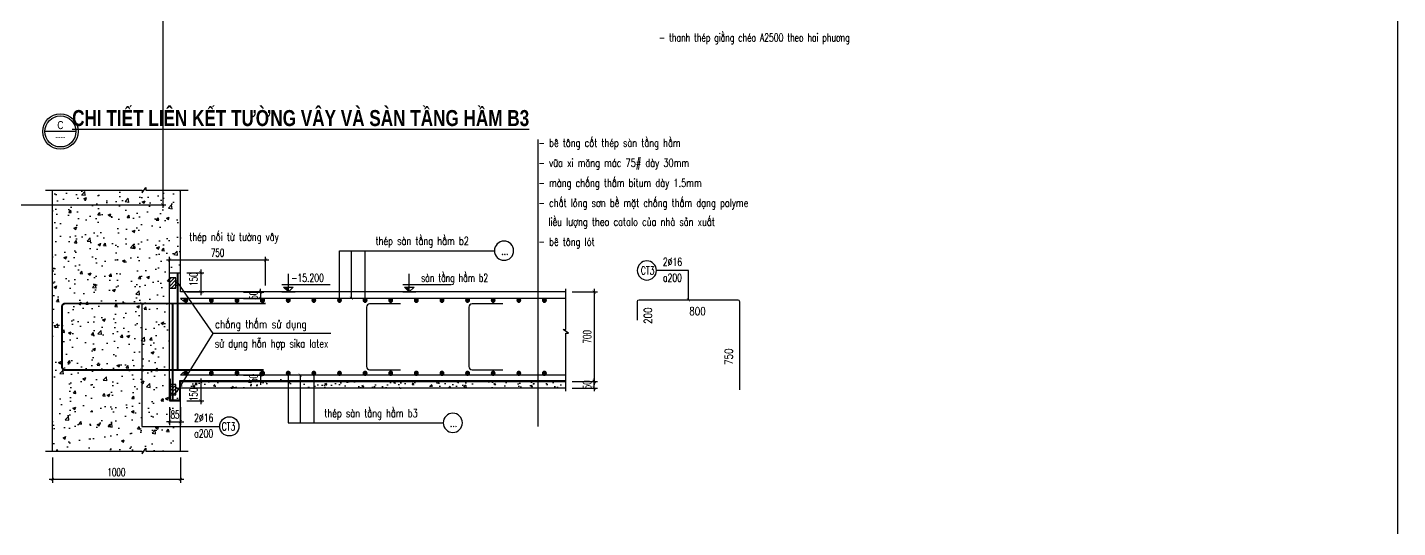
# Model space of a CAD drawing. Header units: millimetres. Extents: x -143570 to 58447, y -1448440 to -1202244.
# Drawn here: x -89255 to -46466, y -1252561 to -1236938 of the extents above; entities that cross this region are included whole.
import ezdxf
from ezdxf.enums import TextEntityAlignment as Align

# ---------------------------------------------------------------- set-up
doc = ezdxf.new("R2010")
doc.units = ezdxf.units.MM
doc.header["$LTSCALE"] = 30
doc.header["$PDMODE"] = 3
doc.layers.get('0').update_dxf_attribs({"lineweight": 9})
doc.layers.get('Defpoints').update_dxf_attribs({"lineweight": 9})
for name, color, linetype in [('ccu11-Chidan', 9, 'Continuous'), ('ccu11-Cotthep', 9, 'Continuous'), ('ccu11-Dim', 8, 'Continuous'), ('ccu11-Hatch', 8, 'Continuous'), ('ccu11-Manh', 8, 'Continuous'), ('ccu11-Text', 31, 'Continuous'), ('ccu11-Thay', 7, 'Continuous'), ('ccu11-Thep', 4, 'Continuous'), ('ccu11-Water Proofing', 6, 'Continuous')]:
    doc.layers.add(name, color=color, linetype=linetype)
doc.styles.add('ccu11-dim', font='vnsimli.shx', dxfattribs={"width": 0.65, "bigfont": 'bigfont.shx'})
doc.styles.add('ccu11-VnAvantH', font='')
doc.styles.add('ccu11-VnAvH-B', font='')
doc.styles.add('ccu11-vnsimli', font='vnsimli.shx', dxfattribs={"width": 0.8, "bigfont": 'vns.shx'})
doc.styles.add('ccu11-vnsimple', font='vnsimple.shx', dxfattribs={"bigfont": 'bigfont.shx'})
doc.styles.add('ccu11_simli', font='vnsimli.shx', dxfattribs={"width": 0.8})
doc.styles.add('VNTIMEH', font='vnsimli.shx', dxfattribs={"width": 0.8, "bigfont": 'bigfont.shx'})
doc.styles.get('ccu11-VnAvantH').set_extended_font_data('.VnAvantH')
doc.styles.get('ccu11-VnAvH-B').set_extended_font_data('.VnAvantH', bold=True)
doc.dimstyles.new('ccu11-100', dxfattribs={"dimscale": 100, "dimtxt": 2.5, "dimasz": 1, "dimexe": 1, "dimexo": 2, "dimgap": 1, "dimtad": 1, "dimdec": 0, "dimdsep": 46, "dimtxsty": 'ccu11-dim', "dimblk": 'ARCHTICK', "dimcen": -1, "dimdle": 1, "dimclrd": 256, "dimclre": 256, "dimclrt": 3, "dimadec": 0, "dimazin": 2, "dimtfac": 0.1, "dimtdec": 0, "dimtmove": 0, "dimatfit": 1, "dimldrblk": 'ARCHTICK', "dimfxl": 1, "dimtvp": 0.833333, "dimtolj": 1, "dimtzin": 12, "dimarcsym": 0})
doc.dimstyles.new('ccu11-100(d16a100)', dxfattribs={"dimscale": 100, "dimtxt": 2.5, "dimasz": 1, "dimexe": 1, "dimexo": 2, "dimgap": 0.8, "dimtad": 1, "dimdec": 1, "dimdsep": 46, "dimtxsty": 'ccu11-dim', "dimblk": 'ARCHTICK', "dimcen": -1, "dimdle": 1, "dimclrd": 256, "dimclre": 256, "dimclrt": 3, "dimadec": 0, "dimazin": 2, "dimtfac": 0.1, "dimtdec": 1, "dimtmove": 0, "dimatfit": 1, "dimldrblk": 'ARCHTICK', "dimfxl": 1, "dimtvp": 0.833333, "dimtolj": 1, "dimtzin": 12, "dimarcsym": 0})
doc.dimstyles.new('ccu11-100x4', dxfattribs={"dimscale": 100, "dimtxt": 2.5, "dimasz": 1, "dimexe": 1, "dimexo": 2, "dimgap": 1, "dimtad": 1, "dimdec": 0, "dimlfac": 0.25, "dimdsep": 46, "dimtxsty": 'ccu11-dim', "dimblk": 'ARCHTICK', "dimcen": -1, "dimdle": 1, "dimclrd": 256, "dimclre": 256, "dimclrt": 3, "dimadec": 0, "dimazin": 2, "dimtfac": 0.1, "dimtdec": 0, "dimtmove": 0, "dimatfit": 1, "dimldrblk": 'ARCHTICK', "dimfxl": 1, "dimtvp": 0.833333, "dimtolj": 1, "dimtzin": 12, "dimarcsym": 0})

# ---------------------------------------------------------------- blocks, each defined once
blk = doc.blocks.new('SHD')
at = {"layer": 'ccu11-Cotthep'}
blk.add_circle((300, 0), 300, dxfattribs=at)
at = {"layer": 'ccu11-Cotthep', "color": 31, "style": 'ccu11_simli', "width": 0.8}
blk.add_attdef('DK', text='', height=250, dxfattribs=at).set_placement((-101, 65), align=Align.BOTTOM_RIGHT)
blk.add_attdef('KH', text='', height=250, dxfattribs=at).set_placement((300, 0), align=Align.MIDDLE)
blk.add_attdef('KC', text='', height=250, dxfattribs=at).set_placement((-101, -142), align=Align.TOP_RIGHT)
blk = doc.blocks.new('ccu11_block_thep')
at = {"layer": 'ccu11-Thep', "color": 3}
for p, q in [((-0.4, 0), (0.4, 0)), ((-0.28, 0.28), (0.28, -0.28)), ((0.28, 0.28), (-0.28, -0.28)), ((0, 0.4), (0, -0.4))]:
    blk.add_line(p, q, dxfattribs=at)
at = {"layer": 'ccu11-Thep', "color": 1, "const_width": 0.0667}
blk.add_lwpolyline([(-0.4, 0, 1), (0.4, 0, 1), (-0.4, 0, 1)], format="xyb", dxfattribs=at)
at = {"layer": 'ccu11-Thep', "color": 1}
blk.add_circle((0, 0), 0.4, dxfattribs=at)
blk = doc.blocks.new('_ARCHTICK')
at = {"color": 0, "linetype": 'ByBlock', "const_width": 0.15}
blk.add_lwpolyline([(-0.5, -0.5), (0.5, 0.5)], dxfattribs=at)
blk = doc.blocks.new('*D824')
at = {"layer": 'ccu11-Dim', "lineweight": -2, "transparency": 16777216}
for p, q in [((-84815, -1248801), (-84815, -1249357)), ((-84475, -1248801), (-84475, -1249357)), ((-84815, -1249257), (-84915, -1249257)), ((-84815, -1249257), (-84475, -1249257)), ((-84475, -1249257), (-84375, -1249257))]:
    blk.add_line(p, q, dxfattribs=at)
at = {"layer": 'Defpoints', "color": 0, "transparency": 16777216}
for p in [(-84815, -1248601), (-84475, -1248601), (-84475, -1249257)]:
    blk.add_point(p, dxfattribs=at)
at = {"layer": 'ccu11-Dim', "lineweight": -2, "transparency": 16777216, "xscale": 100, "yscale": 100, "zscale": 100}
blk.add_blockref('_ARCHTICK', (-84815, -1249257), dxfattribs=at)
at = {"layer": 'ccu11-Dim', "lineweight": -2, "transparency": 16777216, "xscale": 100, "yscale": 100, "zscale": 100, "rotation": 180}
blk.add_blockref('_ARCHTICK', (-84475, -1249257), dxfattribs=at)
at = {"layer": 'ccu11-Dim', "color": 3, "transparency": 16777216, "insert": (-84645, -1249032), "char_height": 250, "attachment_point": 5, "style": 'ccu11-dim'}
blk.add_mtext('\\A1;85', dxfattribs=at)
blk = doc.blocks.new('*D825')
at = {"layer": 'ccu11-Dim', "lineweight": -2, "transparency": 16777216}
for p, q in [((-72242, -1248001), (-71453, -1248001)), ((-71553, -1248001), (-71553, -1247901)), ((-71553, -1248201), (-71553, -1248001)), ((-72242, -1248201), (-71453, -1248201)), ((-71553, -1248201), (-71553, -1248301))]:
    blk.add_line(p, q, dxfattribs=at)
at = {"layer": 'Defpoints', "color": 0, "transparency": 16777216}
for p in [(-72442, -1248001), (-71553, -1248001), (-72442, -1248201)]:
    blk.add_point(p, dxfattribs=at)
at = {"layer": 'ccu11-Dim', "lineweight": -2, "transparency": 16777216, "xscale": 100, "yscale": 100, "zscale": 100}
for p, rotation in [((-71553, -1248001), 270), ((-71553, -1248201), 90)]:
    blk.add_blockref('_ARCHTICK', p, dxfattribs=dict(at, rotation=rotation))
at = {"layer": 'ccu11-Dim', "color": 3, "transparency": 16777216, "insert": (-71778, -1248101), "char_height": 250, "attachment_point": 5, "rotation": 90, "style": 'ccu11-dim'}
blk.add_mtext('\\A1;50', dxfattribs=at)
blk = doc.blocks.new('*D826')
at = {"layer": 'ccu11-Dim', "lineweight": -2, "transparency": 16777216}
for p, q in [((-84275, -1244601), (-83741, -1244601)), ((-83841, -1244501), (-83841, -1245301)), ((-84275, -1245201), (-83741, -1245201))]:
    blk.add_line(p, q, dxfattribs=at)
at = {"layer": 'Defpoints', "color": 0, "transparency": 16777216}
for p in [(-84475, -1244601), (-84475, -1245201), (-83841, -1245201)]:
    blk.add_point(p, dxfattribs=at)
at = {"layer": 'ccu11-Dim', "lineweight": -2, "transparency": 16777216, "xscale": 100, "yscale": 100, "zscale": 100}
for p, rotation in [((-83841, -1244601), 90), ((-83841, -1245201), 270)]:
    blk.add_blockref('_ARCHTICK', p, dxfattribs=dict(at, rotation=rotation))
at = {"layer": 'ccu11-Dim', "color": 3, "transparency": 16777216, "insert": (-84066, -1244801), "char_height": 250, "attachment_point": 5, "rotation": 90, "style": 'ccu11-dim'}
blk.add_mtext('\\A1;150', dxfattribs=at)
blk = doc.blocks.new('*D827')
at = {"layer": 'ccu11-Dim', "lineweight": -2, "transparency": 16777216}
for p, q in [((-84275, -1248001), (-83741, -1248001)), ((-83841, -1247901), (-83841, -1248701)), ((-84275, -1248601), (-83741, -1248601))]:
    blk.add_line(p, q, dxfattribs=at)
at = {"layer": 'Defpoints', "color": 0, "transparency": 16777216}
for p in [(-84475, -1248001), (-84475, -1248601), (-83841, -1248601)]:
    blk.add_point(p, dxfattribs=at)
at = {"layer": 'ccu11-Dim', "lineweight": -2, "transparency": 16777216, "xscale": 100, "yscale": 100, "zscale": 100}
for p, rotation in [((-83841, -1248001), 90), ((-83841, -1248601), 270)]:
    blk.add_blockref('_ARCHTICK', p, dxfattribs=dict(at, rotation=rotation))
at = {"layer": 'ccu11-Dim', "color": 3, "transparency": 16777216, "insert": (-84066, -1248401), "char_height": 250, "attachment_point": 5, "rotation": 90, "style": 'ccu11-dim'}
blk.add_mtext('\\A1;150', dxfattribs=at)
blk = doc.blocks.new('*D828')
at = {"layer": 'ccu11-Dim', "lineweight": -2, "transparency": 16777216}
for p, q in [((-84915, -1244200), (-81715, -1244200)), ((-84815, -1245001), (-84815, -1244100)), ((-81815, -1245001), (-81815, -1244100))]:
    blk.add_line(p, q, dxfattribs=at)
at = {"layer": 'Defpoints', "color": 0, "transparency": 16777216}
for p in [(-81815, -1244200), (-84815, -1245201), (-81815, -1245201)]:
    blk.add_point(p, dxfattribs=at)
at = {"layer": 'ccu11-Dim', "lineweight": -2, "transparency": 16777216, "xscale": 100, "yscale": 100, "zscale": 100, "rotation": 180}
blk.add_blockref('_ARCHTICK', (-84815, -1244200), dxfattribs=at)
at = {"layer": 'ccu11-Dim', "lineweight": -2, "transparency": 16777216, "xscale": 100, "yscale": 100, "zscale": 100}
blk.add_blockref('_ARCHTICK', (-81815, -1244200), dxfattribs=at)
at = {"layer": 'ccu11-Dim', "color": 3, "transparency": 16777216, "insert": (-83315, -1243975), "char_height": 250, "attachment_point": 5, "style": 'ccu11-dim'}
blk.add_mtext('\\A1;750', dxfattribs=at)
blk = doc.blocks.new('ccu11-cotcaodo1')
at = {"layer": 'ccu11-Chidan'}
for p, q in [((0, 0), (0, 565)), ((-206, 230), (1309, 230)), ((-206, 0), (206, 0)), ((-150, 150), (150, 150)), ((0, 0), (-150, 150)), ((0, 0), (150, 150))]:
    blk.add_line(p, q, dxfattribs=at)
blk.add_solid([(-150, 150), (0, 150), (0, 0)], dxfattribs=at)
at = {"layer": 'ccu11-Chidan', "color": 31, "ltscale": 10, "style": 'ccu11-vnsimli', "width": 0.8}
blk.add_attdef('%%P0.000', text='', height=253, dxfattribs=at).set_placement((597, 441), align=Align.MIDDLE_CENTER)
blk = doc.blocks.new('gioang truong no')
at = {"layer": 'ccu11-Hatch', "ltscale": 0.05}
h = blk.add_hatch(dxfattribs=at)
h.set_pattern_fill('ANSI31', color=256, scale=600, style=0)
h.set_pattern_definition([(45, (-29431600.95, -11382513.19), (-53.03300859, 53.03300859), [])])
h.paths.add_polyline_path([(0, 320), (-199, 320), (-199, 0), (0, 0)])
h.paths.add_polyline_path([(0, 93, 1), (0, 227)])
at = {"layer": 'ccu11-Thep', "ltscale": 3000}
blk.add_lwpolyline([(-199, 320), (-199, 0), (0, 0), (0, 320)], close=True, dxfattribs=at)
blk.add_arc((0, 160), 67, 270, 90, dxfattribs=at)
blk = doc.blocks.new('*D829')
at = {"layer": 'ccu11-Dim', "lineweight": -2, "transparency": 16777216}
for p, q in [((-88475, -1250370), (-88475, -1251158)), ((-84475, -1250370), (-84475, -1251158)), ((-84375, -1251058), (-88575, -1251058))]:
    blk.add_line(p, q, dxfattribs=at)
at = {"layer": 'Defpoints', "color": 0, "transparency": 16777216}
for p in [(-88475, -1250170), (-84475, -1250170), (-88475, -1251058)]:
    blk.add_point(p, dxfattribs=at)
at = {"layer": 'ccu11-Dim', "lineweight": -2, "transparency": 16777216, "xscale": 100, "yscale": 100, "zscale": 100, "rotation": 180}
blk.add_blockref('_ARCHTICK', (-88475, -1251058), dxfattribs=at)
at = {"layer": 'ccu11-Dim', "lineweight": -2, "transparency": 16777216, "xscale": 100, "yscale": 100, "zscale": 100}
blk.add_blockref('_ARCHTICK', (-84475, -1251058), dxfattribs=at)
at = {"layer": 'ccu11-Dim', "color": 3, "transparency": 16777216, "insert": (-86475, -1250833), "char_height": 250, "attachment_point": 5, "style": 'ccu11-dim'}
blk.add_mtext('\\A1;1000', dxfattribs=at)
blk = doc.blocks.new('*D830')
at = {"layer": 'ccu11-Dim', "lineweight": -2, "transparency": 16777216}
for p, q in [((-71553, -1245101), (-71553, -1248101)), ((-72242, -1245201), (-71453, -1245201)), ((-72242, -1248001), (-71453, -1248001))]:
    blk.add_line(p, q, dxfattribs=at)
at = {"layer": 'Defpoints', "color": 0, "transparency": 16777216}
for p in [(-72442, -1245201), (-72442, -1248001), (-71553, -1248001)]:
    blk.add_point(p, dxfattribs=at)
at = {"layer": 'ccu11-Dim', "lineweight": -2, "transparency": 16777216, "xscale": 100, "yscale": 100, "zscale": 100}
for p, rotation in [((-71553, -1245201), 90), ((-71553, -1248001), 270)]:
    blk.add_blockref('_ARCHTICK', p, dxfattribs=dict(at, rotation=rotation))
at = {"layer": 'ccu11-Dim', "color": 3, "transparency": 16777216, "insert": (-71778, -1246601), "char_height": 250, "attachment_point": 5, "rotation": 90, "style": 'ccu11-dim'}
blk.add_mtext('\\A1;700', dxfattribs=at)
blk = doc.blocks.new('*D831')
at = {"layer": 'ccu11-Dim', "lineweight": -2, "transparency": 16777216}
for p, q in [((-81972, -1247801), (-81972, -1247701)), ((-82510, -1247801), (-81872, -1247801)), ((-82510, -1248001), (-81872, -1248001)), ((-81972, -1247801), (-81972, -1248001)), ((-81972, -1248001), (-81972, -1248101))]:
    blk.add_line(p, q, dxfattribs=at)
at = {"layer": 'Defpoints', "color": 0, "transparency": 16777216}
for p in [(-82710, -1247801), (-82710, -1248001), (-81972, -1248001)]:
    blk.add_point(p, dxfattribs=at)
at = {"layer": 'ccu11-Dim', "lineweight": -2, "transparency": 16777216, "xscale": 100, "yscale": 100, "zscale": 100}
for p, rotation in [((-81972, -1247801), 270), ((-81972, -1248001), 90)]:
    blk.add_blockref('_ARCHTICK', p, dxfattribs=dict(at, rotation=rotation))
at = {"layer": 'ccu11-Dim', "color": 3, "transparency": 16777216, "insert": (-82197, -1247901), "char_height": 250, "attachment_point": 5, "rotation": 90, "style": 'ccu11-dim'}
blk.add_mtext('\\A1;50', dxfattribs=at)
blk = doc.blocks.new('ct-ve')
at = {"layer": 'ccu11-Chidan', "color": 7}
blk.add_lwpolyline([(484, 0), (-484, 0)], dxfattribs=at)
at = {"layer": 'ccu11-Chidan', "color": 9}
blk.add_circle((0, 0), 553, dxfattribs=at)
at = {"layer": 'ccu11-Chidan', "color": 3}
blk.add_circle((0, 0), 484, dxfattribs=at)
at = {"layer": 'ccu11-Chidan', "color": 7, "style": 'ccu11-VnAvantH', "width": 0.8}
blk.add_attdef('B', text='', height=250, dxfattribs=at).set_placement((0, 0), align=Align.BOTTOM_CENTER)
blk.add_attdef('B', text='', height=180, dxfattribs=at).set_placement((0, -76), align=Align.TOP_CENTER)
blk = doc.blocks.new('*D873')
at = {"layer": 'ccu11-Dim', "lineweight": -2, "transparency": 16777216}
for p, q in [((-81972, -1245206), (-81972, -1245106)), ((-82510, -1245206), (-81872, -1245206)), ((-82510, -1245406), (-81872, -1245406)), ((-81972, -1245206), (-81972, -1245406)), ((-81972, -1245406), (-81972, -1245506))]:
    blk.add_line(p, q, dxfattribs=at)
at = {"layer": 'Defpoints', "color": 0, "transparency": 16777216}
for p in [(-82710, -1245206), (-82710, -1245406), (-81972, -1245406)]:
    blk.add_point(p, dxfattribs=at)
at = {"layer": 'ccu11-Dim', "lineweight": -2, "transparency": 16777216, "xscale": 100, "yscale": 100, "zscale": 100}
for p, rotation in [((-81972, -1245206), 270), ((-81972, -1245406), 90)]:
    blk.add_blockref('_ARCHTICK', p, dxfattribs=dict(at, rotation=rotation))
at = {"layer": 'ccu11-Dim', "color": 3, "transparency": 16777216, "insert": (-82197, -1245306), "char_height": 250, "attachment_point": 5, "rotation": 90, "style": 'ccu11-dim'}
blk.add_mtext('\\A1;50', dxfattribs=at)
blk = doc.blocks.new('*D1107')
at = {"layer": 'ccu11-Thay', "lineweight": -2, "transparency": 16777216}
for p, q in [((-109577, -1215478), (-84931, -1215478)), ((-85031, -1215378), (-85031, -1242578)), ((-109577, -1242478), (-84931, -1242478))]:
    blk.add_line(p, q, dxfattribs=at)
at = {"layer": 'Defpoints', "color": 0, "transparency": 16777216}
for p in [(-109777, -1215478), (-109777, -1242478), (-85031, -1242478)]:
    blk.add_point(p, dxfattribs=at)
at = {"layer": 'ccu11-Thay', "lineweight": -2, "transparency": 16777216, "xscale": 100, "yscale": 100, "zscale": 100}
for p, rotation in [((-85031, -1215478), 90), ((-85031, -1242478), 270)]:
    blk.add_blockref('_ARCHTICK', p, dxfattribs=dict(at, rotation=rotation))
at = {"layer": 'ccu11-Thay', "color": 3, "transparency": 16777216, "insert": (-85301, -1228978), "char_height": 250, "attachment_point": 5, "rotation": 90, "style": 'ccu11-dim'}
blk.add_mtext('\\A1;27000(`16A100)', dxfattribs=at)

msp = doc.modelspace()

# ---------------------------------------------------------------- hatches: boundary and pattern name
at = {"layer": 'ccu11-Hatch'}
h = msp.add_hatch(dxfattribs=at)
h.set_pattern_fill('AR-CONC', color=256, scale=5, style=0)
h.set_pattern_definition([(50, (-9884.45, 477.2), (910.92334, -79.69543), [95.25, -1047.75]), (355, (-9884.4, 477.2), (-176.2171, 955.2842), [76.2, -838.2029]), (100.451445, (-9808.5, 470.5), (734.70624, 875.58876), [80.95004, -890.4512]), (46.1842, (-9884.4, 731.2), (1355.3952, -210.2116), [142.875, -1571.625]), (96.63556, (-9771.5, 713.7), (1187.0207, 1237.1306), [121.4251, -1335.678]), (351.18415, (-9884.4, 731.2), (1187.0207, 1237.1306), [114.2998, -1257.2987]), (21, (-9757.45, 667.7), (758.07196, -511.326), [95.25, -1047.75]), (326, (-9757.4, 667.7), (309.01014, 920.9398), [76.2, -838.2]), (71.451445, (-9694.3, 625.1), (1067.0821, 409.61384), [80.95004, -890.4497]), (37.5, (-9884.45, 477.18), (15.44302, 422.775194), [0, -828.04, 0, -850.9, 0, -841.375]), (7.5, (-9884.45, 477.2), (334.09831, 500.90287), [0, -485.14, 0, -808.99, 0, -320.675]), (327.5, (-10167.66, 477.18), (677.95298, -28.64372), [0, -317.5, 0, -990.6, 0, -1314.45]), (317.5, (-10294.66, 477.2), (740.6459, 127.13246), [0, -412.75, 0, -657.86, 0, -933.45])])
h.paths.add_polyline_path([(-88475.13, -1250170.03), (-85668.89, -1250170.03), (-85668.89, -1250257.4), (-85552.4, -1250082.66), (-85552.4, -1250170.03), (-84475.13, -1250170.03), (-84475.13, -1248200.93), (-84815.13, -1248200.93), (-84815.13, -1244600.93), (-84475.13, -1244600.93), (-84475.13, -1242021.98), (-85552.4, -1242021.98), (-85552.4, -1241934.61), (-85668.89, -1242109.35), (-85668.89, -1242021.98), (-88475.13, -1242021.98)])
at = {"layer": 'ccu11-Hatch', "ltscale": 0.05}
h = msp.add_hatch(dxfattribs=at)
h.set_pattern_fill('AR-CONC', color=256, scale=80, style=0)
h.set_pattern_definition([(50, (-29554415.76, -12719518.93), (573.808146, -50.201708), [60, -660]), (355, (-29554415.76, -12719518.93), (-111.001067, 601.753707), [48, -528]), (100.4514, (-29554367.94, -12719523.1), (462.807505, 551.551634), [50.992152, -560.91369]), (46.1842, (-29554415.76, -12719358.9), (853.792839, -132.415211), [90, -990]), (96.6356, (-29554344.6, -12719370), (747.730164, 779.294297), [76.48823, -841.3704]), (351.1842, (-29554415.8, -12719358.9), (747.729556, 779.29488), [72, -792]), (21, (-29554335.76, -12719398.93), (477.525642, -322.0951125), [60, -660]), (326, (-29554335.76, -12719398.93), (194.652266, 580.120036), [48, -528]), (71.4514, (-29554295.97, -12719425.8), (672.178103, 258.024397), [50.992152, -560.91369]), (37.5, (-29554415.76, -12719518.93), (9.7278843, 266.315083), [0, -521.6, 0, -536, 0, -530]), (7.5, (-29554415.76, -12719518.93), (210.45563, 315.5293695), [0, -305.6, 0, -509.6, 0, -202]), (327.5, (-29554594.16, -12719518.93), (427.057949, -18.0438974), [0, -200, 0, -624, 0, -828]), (317.5, (-29554674.16, -12719518.93), (466.5489355, 80.083986), [0, -260, 0, -414.4, 0, -588])])
h.paths.add_polyline_path([(-84475.13, -1248200.93), (-72441.74, -1248200.93), (-72441.74, -1248000.93), (-84475.13, -1248000.93)])
h.paths.add_polyline_path([(-81705.76, -1248200.93), (-81105.76, -1248200.93), (-81105.76, -1247915.22), (-81705.76, -1247915.22)])

# ---------------------------------------------------------------- linework, layer by layer
at = {"layer": 'ccu11-Manh'}
for p, q in [((-83453.29, -1246497.62), (-84549.61, -1244923.52)), ((-84549.61, -1248254.16), (-83453.29, -1246497.62)), ((-79778.28, -1246497.62), (-83453.29, -1246497.62))]:
    msp.add_line(p, q, dxfattribs=at)
for points in [[(-88686.93, -1242021.98), (-85668.89, -1242021.98), (-85668.89, -1242109.35), (-85552.4, -1241934.61), (-85552.4, -1242021.98), (-84236.93, -1242021.98)], [(-72441.74, -1248299.93), (-72441.74, -1246490.23), (-72354.38, -1246490.23), (-72529.11, -1246373.74), (-72441.74, -1246373.74), (-72441.74, -1245101.93)], [(-88686.93, -1250170.03), (-85668.89, -1250170.03), (-85668.89, -1250257.4), (-85552.4, -1250082.66), (-85552.4, -1250170.03), (-84236.93, -1250170.03)]]:
    msp.add_lwpolyline(points, dxfattribs=at)
at = {"layer": 'ccu11-Thay', "color": 31}
msp.add_line((-73300.15, -1249399.93), (-73300.15, -1240443.19), dxfattribs=at)
at = {"layer": 'ccu11-Thay', "ltscale": 0.05}
for p, q in [((-88475.13, -1250170.03), (-88475.13, -1242021.98)), ((-84475.13, -1245200.93), (-84475.13, -1242021.98)), ((-84815.13, -1248600.93), (-84815.13, -1244600.93)), ((-84815.13, -1244600.93), (-84475.13, -1244600.93)), ((-84815.13, -1248600.93), (-84815.13, -1244600.93)), ((-84815.13, -1244600.93), (-84475.13, -1244600.93)), ((-84475.13, -1250170.03), (-84475.13, -1248000.93)), ((-84815.13, -1248600.93), (-84475.13, -1248600.93)), ((-84475.13, -1248600.93), (-84815.13, -1248600.93))]:
    msp.add_line(p, q, dxfattribs=at)
at = {"layer": 'ccu11-Thay', "ltscale": 3000}
for p, q in [((-72441.74, -1245200.93), (-84475.13, -1245200.93)), ((-72441.74, -1248000.93), (-84475.13, -1248000.93))]:
    msp.add_line(p, q, dxfattribs=at)
at = {"layer": 'ccu11-Thay', "linetype": 'Continuous', "ltscale": 0.05}
msp.add_line((-72441.74, -1248200.93), (-84475.13, -1248200.93), dxfattribs=at)
at = {"layer": 'ccu11-Thay'}
msp.add_lwpolyline([(-138866.43, -1209769.09), (-46466.43, -1209769.09), (-46466.43, -1275109.1), (-138866.43, -1275109.1)], close=True, dxfattribs=at)
msp.add_lwpolyline([(-138866.43, -1209769.09), (-46466.43, -1209769.09), (-46466.43, -1275109.1), (-138866.43, -1275109.1)], close=True, dxfattribs=at)
msp.add_lwpolyline([(-138866.43, -1209769.09), (-46466.43, -1209769.09), (-46466.43, -1275109.1), (-138866.43, -1275109.1)], close=True, dxfattribs=at)
at = {"layer": 'ccu11-Thep', "const_width": 60}
for points in [[(-84614.77, -1247640.35, 0.41421356), (-84564.77, -1247590.35), (-84564.77, -1244600.93)], [(-88175.13, -1246574.57), (-88175.13, -1245662.16, -0.41421356), (-88075.13, -1245562.16), (-81815.13, -1245562.16)], [(-84765.13, -1245562.16, -0.41421356), (-84715.13, -1245612.16), (-84715.13, -1248600.93)], [(-88175.13, -1246185.66), (-88175.13, -1247541.95, 0.41421356), (-88075.13, -1247641.95), (-81875.13, -1247641.95)]]:
    msp.add_lwpolyline(points, format="xyb", dxfattribs=at)
at = {"layer": 'ccu11-Thep', "ltscale": 10000}
for points in [[(-72441.74, -1245400.93), (-84475.13, -1245400.93), (-84384.61, -1245491.46)], [(-72441.74, -1247800.93), (-84475.13, -1247800.93), (-84384.61, -1247710.4)]]:
    msp.add_lwpolyline(points, dxfattribs=at)
at = {"layer": 'ccu11-Thep', "ltscale": 0.05}
for points in [[(-77608.86, -1245571.23), (-78567.53, -1245571.23, 0.41421356), (-78667.53, -1245671.23), (-78667.53, -1247530.63, 0.41421356), (-78567.53, -1247630.63), (-77608.86, -1247630.63)], [(-74408.87, -1245571.23), (-75367.54, -1245571.23, 0.41421356), (-75467.54, -1245671.23), (-75467.54, -1247530.63, 0.41421356), (-75367.54, -1247630.63), (-74408.87, -1247630.63)]]:
    msp.add_lwpolyline(points, format="xyb", dxfattribs=at)
at = {"layer": 'ccu11-Thep'}
msp.add_lwpolyline([(-70203.45, -1246087.16), (-70203.45, -1245495.95, -0.41421356), (-70153.45, -1245445.95), (-67069.98, -1245445.95, -0.41421356), (-67019.98, -1245495.95), (-67019.98, -1248260.79)], format="xyb", dxfattribs=at)
at = {"layer": 'ccu11-Water Proofing'}
msp.add_lwpolyline([(-72441.74, -1247972.27), (-84503.8, -1247972.27), (-84503.8, -1248578.55), (-84786.47, -1248578.55), (-84786.47, -1247927.91), (-84815.13, -1247927.91), (-84815.13, -1248600.93), (-84475.13, -1248600.93), (-84475.13, -1248000.93), (-72441.74, -1248000.93)], dxfattribs=at)

# ---------------------------------------------------------------- block references
at = {"layer": 'ccu11-Chidan'}
ref = msp.add_blockref('ct-ve', (-88224.32, -1240188.98), dxfattribs=at)
ref.add_attrib('B', 'c', dxfattribs={"color": 7, "height": 250, "style": 'ccu11-VnAvantH', "width": 0.8}).set_placement((-88224.32, -1240188.98), align=Align.BOTTOM_CENTER)
ref.add_attrib('B', '----', dxfattribs={"color": 31, "height": 180, "style": 'ccu11-VnAvantH', "width": 0.8}).set_placement((-88224.32, -1240264.62), align=Align.TOP_CENTER)
ref = msp.add_blockref('ccu11-cotcaodo1', (-81104.28, -1245200.93), dxfattribs=at)
ref.add_attrib('%%P0.000', '-15.200', dxfattribs={"color": 31, "ltscale": 10, "height": 250, "style": 'ccu11-vnsimli', "width": 0.7}).set_placement((-80506.89, -1244759.72), align=Align.MIDDLE_CENTER)
ref = msp.add_blockref('ccu11-cotcaodo1', (-77329.32, -1245200.93), dxfattribs=at)
ref.add_attrib('%%P0.000', 'sµn tÇng hÇm b2', dxfattribs={"color": 31, "ltscale": 10, "height": 250, "style": 'ccu11-vnsimli', "width": 0.7}).set_placement((-75911.94, -1244759.72), align=Align.MIDDLE_CENTER)
at = {"layer": 'ccu11-Cotthep'}
ref = msp.add_blockref('SHD', (-69610.72, -1244529.81), dxfattribs=dict(at, xscale=-1))
ref.add_attrib('KH', 'CT3', dxfattribs={"color": 31, "height": 250, "style": 'ccu11-vnsimple', "width": 0.7}).set_placement((-69885.72, -1244529.81), align=Align.MIDDLE_CENTER)
ref.add_attrib('KC', 'a200', dxfattribs={"color": 31, "height": 250, "style": 'ccu11-vnsimple', "width": 0.7}).set_placement((-69110.72, -1244629.81), align=Align.TOP_CENTER)
ref.add_attrib('DK', '2`16', dxfattribs={"color": 31, "height": 250, "style": 'ccu11-vnsimple', "width": 0.7}).set_placement((-69110.72, -1244463.15), align=Align.BOTTOM_CENTER)
ref = msp.add_blockref('SHD', (-83249.31, -1249399.93), dxfattribs=at)
ref.add_attrib('KH', 'CT3', dxfattribs={"color": 31, "height": 250, "style": 'ccu11-vnsimple', "width": 0.7}).set_placement((-82974.31, -1249399.93), align=Align.MIDDLE_CENTER)
ref.add_attrib('KC', 'a200', dxfattribs={"color": 31, "height": 250, "style": 'ccu11-vnsimple', "width": 0.7}).set_placement((-83749.31, -1249499.93), align=Align.TOP_CENTER)
ref.add_attrib('DK', '2`16', dxfattribs={"color": 31, "height": 250, "style": 'ccu11-vnsimple', "width": 0.7}).set_placement((-83749.31, -1249333.27), align=Align.BOTTOM_CENTER)
at = {"layer": 'ccu11-Dim'}
for p in [(-84616.56, -1245083.52), (-84616.56, -1248414.16)]:
    msp.add_blockref('gioang truong no', p, dxfattribs=at)
at = {"layer": 'ccu11-Thay'}
ref = msp.add_blockref('SHD', (-74070.23, -1243912.93), dxfattribs=dict(at, xscale=-1))
ref.add_attrib('KH', '...', dxfattribs={"layer": 'ccu11-Cotthep', "color": 31, "height": 250, "style": 'ccu11-vnsimple', "width": 0.7}).set_placement((-74345.23, -1243912.93), align=Align.MIDDLE_CENTER)
ref = msp.add_blockref('SHD', (-75670.23, -1249288.93), dxfattribs=dict(at, xscale=-1))
ref.add_attrib('KH', '...', dxfattribs={"layer": 'ccu11-Cotthep', "color": 31, "height": 250, "style": 'ccu11-vnsimple', "width": 0.7}).set_placement((-75945.23, -1249288.93), align=Align.MIDDLE_CENTER)
at = {"layer": 'ccu11-Thep', "xscale": -150.3759398473833, "yscale": 150.3759398499041, "zscale": 150.3759398496241}
for p in [(-84309.76, -1245461.08), (-83509.76, -1245461.08), (-82709.76, -1245461.08), (-81909.76, -1245461.08), (-81109.76, -1245461.08), (-80309.76, -1245461.08), (-79509.76, -1245461.08), (-78709.76, -1245461.09), (-77909.76, -1245461.08), (-77109.76, -1245461.08), (-76309.76, -1245461.08), (-75509.76, -1245461.08), (-74709.76, -1245461.08), (-73909.76, -1245461.08), (-73109.76, -1245461.08), (-84309.76, -1247737.26), (-83509.76, -1247740.78), (-82709.76, -1247740.78), (-81909.76, -1247740.78), (-81109.76, -1247740.78), (-80309.76, -1247740.78), (-79509.76, -1247740.78), (-78709.76, -1247740.78), (-77909.76, -1247740.78), (-77109.76, -1247740.78), (-76309.76, -1247740.78), (-75509.76, -1247740.78), (-74709.76, -1247740.78), (-73909.76, -1247740.78), (-73109.76, -1247740.78)]:
    msp.add_blockref('ccu11_block_thep', p, dxfattribs=at)

# ---------------------------------------------------------------- texts
at = {"layer": 'ccu11-Text'}
for s, style, width, p in [('- thanh thÐp gi»ng chÐo A2500 theo hai ph\xad¬ng', 'ccu11-vnsimli', 0.7, (-69531.62, -1237381.15, -239306.59)), ('- bª t«ng cèt thÐp sµn tÇng hÇm', 'ccu11-vnsimli', 0.75, (-73300.15, -1240667.17)), ('- v÷a xi m¨ng m¸c 75# dµy 30mm', 'ccu11-vnsimli', 0.75, (-73300.15, -1241292.9)), ('- mµng chèng thÊm bitum dµy 1.5mm', 'ccu11-vnsimli', 0.75, (-73300.15, -1241919.78)), ('- chÊt láng s¬n bÒ mÆt chèng thÊm d¹ng polyme', 'ccu11-vnsimli', 0.75, (-73300.15, -1242543.84)), ('  liÒu l\xadîng theo catalo cña nhµ s¶n xuÊt', 'ccu11-vnsimli', 0.75, (-73242.97, -1243132.36)), ('thÐp nèi tõ t\xadêng v©y', 'ccu11-vnsimli', 0.75, (-84201.02, -1243605.1, -358959.88)), ('thÐp sµn tÇng hÇm b2', 'ccu11-vnsimli', 0.75, (-78383.86, -1243732.49, -358959.88)), ('- bª t«ng lãt', 'ccu11-vnsimli', 0.75, (-73300.15, -1243755.99)), ('800', 'VNTIMEH', 0.8, (-68586.12, -1245927.86)), ('chèng thÊm sö dông ', 'ccu11-vnsimli', 0.8, (-83394.62, -1246332.34, -358959.88)), ('sö dông hçn hîp sika latex', 'ccu11-vnsimli', 0.75, (-83400.72, -1246936.57, -358959.88)), ('thÐp sµn tÇng hÇm b3', 'ccu11-vnsimli', 0.75, (-79983.86, -1249108.49, -358959.88))]:
    msp.add_text(s, height=250, dxfattribs=dict(at, style=style, width=width)).set_placement(p)
at = {"layer": 'ccu11-Text', "style": 'ccu11-VnAvH-B', "width": 0.8}
msp.add_text('%%Uchi tiÕt liªn kÕt t\xadêng v©y vµ sµn tÇng hÇm b3', height=500, dxfattribs=at).set_placement((-80721.56, -1240018.82), align=Align.CENTER)
at = {"layer": 'ccu11-Text', "style": 'VNTIMEH', "width": 0.8}
for s, p in [('200', (-69750.13, -1246200.49)), ('750', (-67229.63, -1247481.72))]:
    msp.add_text(s, height=250, rotation=90, dxfattribs=at).set_placement(p)

# ---------------------------------------------------------------- dimensions: what is measured, and where the dimension line sits
at = {"layer": 'ccu11-Dim'}
for base, p1, p2, picture, middle in [((-81815.13, -1244199.96), (-84815.13, -1245200.93), (-81815.13, -1245200.93), '*D828', (-83315.13, -1243974.96)), ((-88475.13, -1251058.15), (-84475.13, -1250170.03), (-88475.13, -1250170.03), '*D829', (-86475.13, -1250833.15))]:
    dim = msp.add_linear_dim(base=base, p1=p1, p2=p2, dimstyle='ccu11-100x4', dxfattribs=at)
    dim.commit()
    dim.dimension.update_dxf_attribs({"geometry": picture, "text_midpoint": middle})
for base, p1, p2, picture, middle in [((-83841.37, -1245200.93), (-84475.13, -1244600.93), (-84475.13, -1245200.93), '*D826', (-83841.37, -1244800.93)), ((-83841.37, -1248600.93), (-84475.13, -1248000.93), (-84475.13, -1248600.93), '*D827', (-83841.37, -1248400.93))]:
    dim = msp.add_linear_dim(base=base, p1=p1, p2=p2, angle=270, dimstyle='ccu11-100x4', dxfattribs=at)
    dim.commit()
    dim.dimension.update_dxf_attribs({"geometry": picture, "text_midpoint": middle, "dimtype": 160})
for base, p1, p2, picture, middle in [((-81971.9, -1245406.26), (-82709.76, -1245206.26), (-82709.76, -1245406.26), '*D873', (-82196.9, -1245306.26)), ((-81971.9, -1248000.93), (-82709.76, -1247800.93), (-82709.76, -1248000.93), '*D831', (-82196.9, -1247900.93)), ((-71553.47, -1248000.93), (-72441.74, -1248200.93), (-72441.74, -1248000.93), '*D825', (-71778.47, -1248100.93))]:
    dim = msp.add_linear_dim(base=base, p1=p1, p2=p2, angle=90, dimstyle='ccu11-100x4', override={"dimtix": 1}, dxfattribs=at)
    dim.commit()
    dim.dimension.update_dxf_attribs({"geometry": picture, "text_midpoint": middle})
dim = msp.add_linear_dim(base=(-71553.47, -1248000.93), p1=(-72441.74, -1245200.93), p2=(-72441.74, -1248000.93), angle=90, dimstyle='ccu11-100x4', dxfattribs=at)
dim.commit()
dim.dimension.update_dxf_attribs({"geometry": '*D830', "text_midpoint": (-71778.47, -1246600.93)})
dim = msp.add_linear_dim(base=(-84475.13, -1249257.29), p1=(-84815.13, -1248600.93), p2=(-84475.13, -1248600.93), text='85', dimstyle='ccu11-100x4', override={"dimtix": 1}, dxfattribs=at)
dim.commit()
dim.dimension.update_dxf_attribs({"geometry": '*D824', "text_midpoint": (-84645.13, -1249032.29)})
at = {"layer": 'ccu11-Thay'}
dim = msp.add_linear_dim(base=(-85030.88, -1242477.87), p1=(-109777.1, -1215477.87), p2=(-109777.1, -1242477.87), angle=90, dimstyle='ccu11-100(d16a100)', override={"dimpost": '(`16A100)'}, dxfattribs=at)
dim.commit()
dim.dimension.update_dxf_attribs({"geometry": '*D1107', "text_midpoint": (-85301.35, -1228977.87)})

# ---------------------------------------------------------------- leaders
at = {"layer": 'ccu11-Cotthep'}
msp.add_leader([(-68611.72, -1245445.95), (-68611.72, -1244529.81), (-69610.72, -1244529.81)], dimstyle='ccu11-100', override={"dimgap": 1, "dimtad": 0, "dimfxl": 3, "dimfxlon": 1, "dimtfill": 1}, dxfattribs=at)
for points in [[(-85680, -1245562.16), (-85680, -1249399.93), (-83249.31, -1249399.93)], [(-85680, -1247641.95), (-85680, -1249399.93), (-83249.31, -1249399.93)]]:
    msp.add_leader(points, dimstyle='ccu11-100x4', dxfattribs=at)
at = {"layer": 'ccu11-Manh'}
for points, override in [([(-79509.76, -1245461.08), (-79509.76, -1243912.93), (-74670.23, -1243912.93)], {"dimgap": 1, "dimtad": 0, "dimldrblk": 'None', "dimfxl": 3, "dimfxlon": 1, "dimtfill": 1}), ([(-79135.98, -1245400.93), (-79135.98, -1243912.93), (-74670.23, -1243912.93)], {"dimgap": 1, "dimtad": 0, "dimldrblk": 'ARCHTICK', "dimfxl": 3, "dimfxlon": 1, "dimtfill": 1}), ([(-78709.76, -1245461.08), (-78709.76, -1243912.93), (-74670.23, -1243912.93)], {"dimgap": 1, "dimtad": 0, "dimldrblk": 'None', "dimfxl": 3, "dimfxlon": 1, "dimtfill": 1}), ([(-81109.76, -1247740.78), (-81109.76, -1249288.93), (-76270.23, -1249288.93)], {"dimgap": 1, "dimtad": 0, "dimldrblk": 'None', "dimfxl": 3, "dimfxlon": 1, "dimtfill": 1}), ([(-80735.98, -1247800.93), (-80735.98, -1249288.93), (-76270.23, -1249288.93)], {"dimgap": 1, "dimtad": 0, "dimldrblk": 'ARCHTICK', "dimfxl": 3, "dimfxlon": 1, "dimtfill": 1}), ([(-80309.76, -1247740.78), (-80309.76, -1249288.93), (-76270.23, -1249288.93)], {"dimgap": 1, "dimtad": 0, "dimldrblk": 'None', "dimfxl": 3, "dimfxlon": 1, "dimtfill": 1})]:
    msp.add_leader(points, dimstyle='ccu11-100', override=override, dxfattribs=at)

doc.saveas('drawing.dxf')
